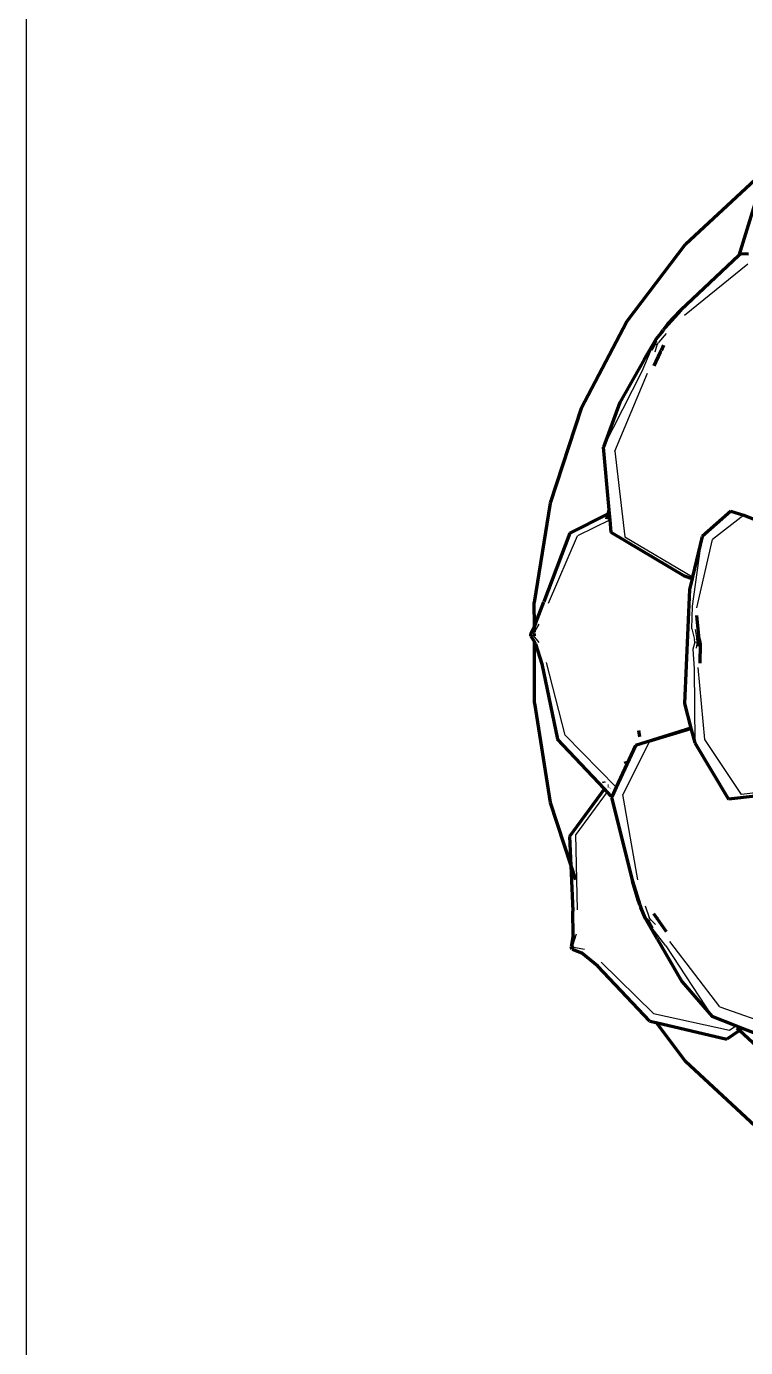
# Model space of a CAD drawing. Header units: millimetres. Extents: x 4307 to 31003, y 2809 to 20009.
# Drawn here: x 9699.2 to 9807, y 9244.7 to 9442.9 of the extents above; entities that cross this region are included whole.
import ezdxf

# ---------------------------------------------------------------- set-up
doc = ezdxf.new("R2010")
doc.units = ezdxf.units.MM
doc.layers.add('ProfileEdges', color=7, linetype='Continuous')

msp = doc.modelspace()

# ---------------------------------------------------------------- linework, layer by layer
for p, q in [((9797.84, 9399.59), (9807.36, 9407.25)), ((9793.34, 9395.37), (9793.38, 9395.35)), ((9793.38, 9395.35), (9793.77, 9395.14)), ((9794.09, 9396.56), (9793.56, 9395.77)), ((9793.77, 9395.14), (9793.96, 9395.47)), ((9795.1, 9396.84), (9793.96, 9395.47)), ((9791.52, 9391.16), (9792.83, 9394.35)), ((9793.47, 9394.08), (9793.77, 9395.14)), ((9785.73, 9379.75), (9791.52, 9391.16)), ((9787.43, 9379.17), (9792.3, 9390.87)), ((9787.43, 9379.17), (9788.92, 9366.3)), ((9806.74, 9369.59), (9802.06, 9365.9)), ((9786.71, 9368.87), (9781.81, 9366.49)), ((9777.45, 9356.38), (9781.81, 9366.49)), ((9788.92, 9366.3), (9799.06, 9360.31)), ((9799.07, 9355.9), (9800.52, 9366.35)), ((9799.71, 9355.68), (9802.06, 9365.9)), ((9798.97, 9352.54), (9799.07, 9355.9)), ((9775.19, 9351.5), (9775.2, 9351.82)), ((9775.2, 9351.82), (9775.34, 9352.04)), ((9775.34, 9352.04), (9776.07, 9353.2)), ((9798.97, 9352.54), (9799.36, 9350.92)), ((9799.77, 9350.93), (9799.51, 9352.41)), ((9775.19, 9351.5), (9774.82, 9351.41)), ((9776.07, 9350.45), (9775.19, 9351.5)), ((9799.4, 9350.53), (9799.11, 9349.49)), ((9799.4, 9350.53), (9799.36, 9350.92)), ((9799.4, 9350.53), (9799.81, 9350.61)), ((9799.64, 9349.64), (9799.81, 9350.61)), ((9799.77, 9350.93), (9799.81, 9350.61)), ((9799.11, 9349.49), (9799.28, 9346.54)), ((9779.97, 9336.58), (9777.17, 9347.49)), ((9799.28, 9346.54), (9799.39, 9335.42)), ((9800.92, 9335.94), (9799.91, 9346.74)), ((9787.6, 9328.76), (9779.97, 9336.58)), ((9792.54, 9335.53), (9798.86, 9337.43)), ((9806.4, 9327.65), (9800.92, 9335.94)), ((9792.54, 9335.53), (9788.59, 9327.65)), ((9786.28, 9328.06), (9781.58, 9321.65)), ((9786.71, 9328.65), (9786.68, 9328.6)), ((9814.52, 9328.63), (9806.4, 9327.65)), ((9790.84, 9314.87), (9788.59, 9327.65)), ((9781.8, 9310.38), (9781.58, 9321.65)), ((9791.29, 9310.74), (9792.16, 9308.97)), ((9791.94, 9310.96), (9792.57, 9309.24)), ((9792.39, 9308.57), (9792.43, 9308.61)), ((9792.43, 9308.61), (9792.77, 9308.91)), ((9792.77, 9308.91), (9792.57, 9309.24)), ((9793.51, 9308.17), (9792.77, 9308.91)), ((9781.13, 9305.03), (9781.66, 9306.78)), ((9795.07, 9304.98), (9793.01, 9307.63)), ((9781.25, 9304.74), (9781, 9304.47)), ((9781.13, 9305.03), (9781.25, 9304.74)), ((9782.84, 9304.41), (9781.25, 9304.74)), ((9795.07, 9304.98), (9801.98, 9294.35)), ((9803.17, 9295.8), (9795.65, 9305.64)), ((9793.21, 9294.8), (9785.37, 9302.52)), ((9793.21, 9294.8), (9804.6, 9292.31)), ((9803.17, 9295.8), (9814.34, 9291.87)), ((9804.6, 9292.31), (9805.55, 9292.96))]:
    msp.add_line(p, q)
msp.add_lwpolyline([(9699.18, 9766.01), (12222.44, 9766.01), (12222.44, 8521.35), (9699.18, 8521.35)], close=True)
at = {"layer": 'ProfileEdges', "lineweight": 211}
for p, q in [((9797.99, 9410.21), (9808.46, 9419.92)), ((9809.02, 9418.29), (9806.02, 9408.52)), ((9789.22, 9398.63), (9797.99, 9410.21)), ((9806.02, 9408.52), (9797.32, 9400.3)), ((9806.28, 9408.77), (9806.02, 9408.52)), ((9807.47, 9408.72), (9806.28, 9408.77)), ((9797.32, 9400.3), (9794.89, 9397.66)), ((9795.36, 9398.26), (9797.32, 9400.3)), ((9782.38, 9385.55), (9789.22, 9398.63)), ((9794.09, 9396.56), (9794.72, 9397.29)), ((9794.4, 9397.03), (9794.64, 9397.39)), ((9794.4, 9397.03), (9794.66, 9397.36)), ((9794.89, 9397.66), (9794.64, 9397.39)), ((9794.89, 9397.66), (9795.36, 9398.26)), ((9791.79, 9392.94), (9793.58, 9395.97)), ((9793.34, 9395.37), (9792.83, 9394.35)), ((9793.33, 9395.21), (9792.83, 9394.35)), ((9793.33, 9395.21), (9793.38, 9395.35)), ((9793.34, 9395.37), (9793.56, 9395.77)), ((9793.38, 9395.35), (9793.56, 9395.77)), ((9793.58, 9395.97), (9794.09, 9396.56)), ((9794.4, 9397.03), (9794.09, 9396.56)), ((9794.21, 9394.01), (9793.27, 9391.96)), ((9794.21, 9394.01), (9794.35, 9394.25)), ((9794.69, 9395.06), (9794.33, 9394.28)), ((9794.69, 9395.06), (9794.35, 9394.25)), ((9791.79, 9392.94), (9788.14, 9386.49)), ((9782.38, 9385.55), (9777.72, 9371.35)), ((9788.14, 9386.49), (9785.73, 9379.75)), ((9786.57, 9370.38), (9785.73, 9379.75)), ((9777.72, 9371.35), (9775.33, 9356.47)), ((9786.4, 9369.75), (9780.66, 9366.87)), ((9786.19, 9368.96), (9786.36, 9369.62)), ((9786.4, 9369.75), (9786.57, 9370.38)), ((9786.62, 9369.86), (9786.4, 9369.75)), ((9786.62, 9369.86), (9786.57, 9370.38)), ((9786.71, 9368.87), (9786.62, 9369.86)), ((9804.82, 9370.15), (9800.52, 9366.35)), ((9804.82, 9370.15), (9806.74, 9369.59)), ((9806.74, 9369.59), (9813.8, 9366.73)), ((9786.88, 9366.95), (9786.71, 9368.87)), ((9780.66, 9366.87), (9776.77, 9356.59)), ((9797.85, 9360.4), (9786.88, 9366.95)), ((9800.52, 9366.35), (9799.06, 9360.31)), ((9798.99, 9360.04), (9797.85, 9360.4)), ((9798.99, 9360.04), (9798.6, 9358.43)), ((9799.06, 9360.31), (9798.99, 9360.04)), ((9798.6, 9358.43), (9797.85, 9341.31)), ((9775.34, 9352.93), (9775.33, 9356.47)), ((9775.51, 9353.32), (9776.77, 9356.59)), ((9800.06, 9350.97), (9799.71, 9354.53)), ((9774.82, 9351.41), (9774.83, 9351.8)), ((9775.34, 9352.93), (9774.83, 9351.8)), ((9775.51, 9353.32), (9775.34, 9352.93)), ((9775.34, 9352.04), (9775.34, 9352.93)), ((9775.34, 9351.45), (9775.34, 9351.82)), ((9799.87, 9350.77), (9799.83, 9351.58)), ((9774.82, 9351.41), (9775.34, 9350.55)), ((9775.34, 9341.36), (9775.34, 9350.55)), ((9775.34, 9350.55), (9775.5, 9350.28)), ((9775.5, 9350.28), (9776.47, 9347.28)), ((9799.92, 9349.93), (9799.89, 9350.53)), ((9800.06, 9350.97), (9800.21, 9350.23)), ((9800.21, 9350.23), (9800.14, 9347.38)), ((9776.47, 9347.28), (9778.8, 9335.99)), ((9775.34, 9341.36), (9777.71, 9326.48)), ((9797.85, 9341.31), (9798.81, 9337.63)), ((9785.86, 9328.51), (9778.8, 9335.99)), ((9798.81, 9337.63), (9790.49, 9335.03)), ((9790.94, 9337.25), (9791.09, 9336.31)), ((9798.81, 9337.63), (9798.86, 9337.43)), ((9798.86, 9337.43), (9799.39, 9335.42)), ((9790.49, 9335.03), (9787.6, 9328.76)), ((9799.39, 9335.42), (9804.47, 9326.96)), ((9788.97, 9332.69), (9789.04, 9332.37)), ((9785.86, 9328.51), (9780.63, 9321.37)), ((9785.81, 9329.42), (9785.78, 9329.63)), ((9786.28, 9328.06), (9785.86, 9328.51)), ((9786.88, 9327.43), (9786.28, 9328.06)), ((9786.45, 9328.92), (9786.36, 9328.9)), ((9787.6, 9328.76), (9787, 9327.44)), ((9812.79, 9327.92), (9804.47, 9326.96)), ((9777.71, 9326.48), (9780.82, 9317.03)), ((9787, 9327.44), (9786.88, 9327.43)), ((9787, 9327.44), (9786.89, 9327.21)), ((9786.89, 9327.21), (9790.04, 9314.65)), ((9780.63, 9321.37), (9780.82, 9317.03)), ((9780.82, 9317.03), (9781.13, 9310.17)), ((9780.82, 9317.03), (9781.52, 9314.93)), ((9790.88, 9311.82), (9790.04, 9314.65)), ((9790.04, 9314.65), (9791.17, 9311.1)), ((9781.14, 9306.58), (9781.13, 9310.17)), ((9791.17, 9311.1), (9790.88, 9311.82)), ((9791.17, 9311.1), (9791.29, 9310.74)), ((9792, 9309.07), (9791.29, 9310.74)), ((9793.73, 9306), (9792, 9309.07)), ((9792.39, 9308.57), (9792.16, 9308.97)), ((9792.43, 9308.61), (9792.16, 9308.97)), ((9792.39, 9308.57), (9793.01, 9307.63)), ((9792.52, 9308.5), (9792.43, 9308.61)), ((9792.52, 9308.5), (9793.01, 9307.63)), ((9793.22, 9309.8), (9793.7, 9309.12)), ((9793.7, 9309.12), (9793.73, 9309.08)), ((9793.7, 9309.12), (9793.74, 9309.12)), ((9793.73, 9309.08), (9793.74, 9309.12)), ((9795.16, 9307.06), (9793.73, 9309.08)), ((9781.14, 9306.58), (9780.85, 9304.81)), ((9793.73, 9306), (9797.47, 9299.61)), ((9781, 9304.47), (9780.85, 9304.81)), ((9781, 9304.47), (9782.43, 9303.94)), ((9784.87, 9301.94), (9782.43, 9303.94)), ((9792.66, 9293.66), (9784.87, 9301.94)), ((9797.47, 9299.61), (9801.98, 9294.35)), ((9805.55, 9292.96), (9801.98, 9294.35)), ((9792.66, 9293.66), (9793.58, 9293.45)), ((9793.58, 9293.45), (9797.99, 9287.63)), ((9793.58, 9293.45), (9804.19, 9290.98)), ((9806.1, 9292.29), (9804.19, 9290.98)), ((9806.53, 9292.58), (9805.55, 9292.96)), ((9806.1, 9292.29), (9805.74, 9292.62)), ((9806.53, 9292.58), (9806.1, 9292.29)), ((9812.43, 9286.41), (9806.1, 9292.29)), ((9812.31, 9290.34), (9806.53, 9292.58)), ((9808.45, 9277.91), (9797.99, 9287.63))]:
    msp.add_line(p, q, dxfattribs=at)

doc.saveas('drawing.dxf')
